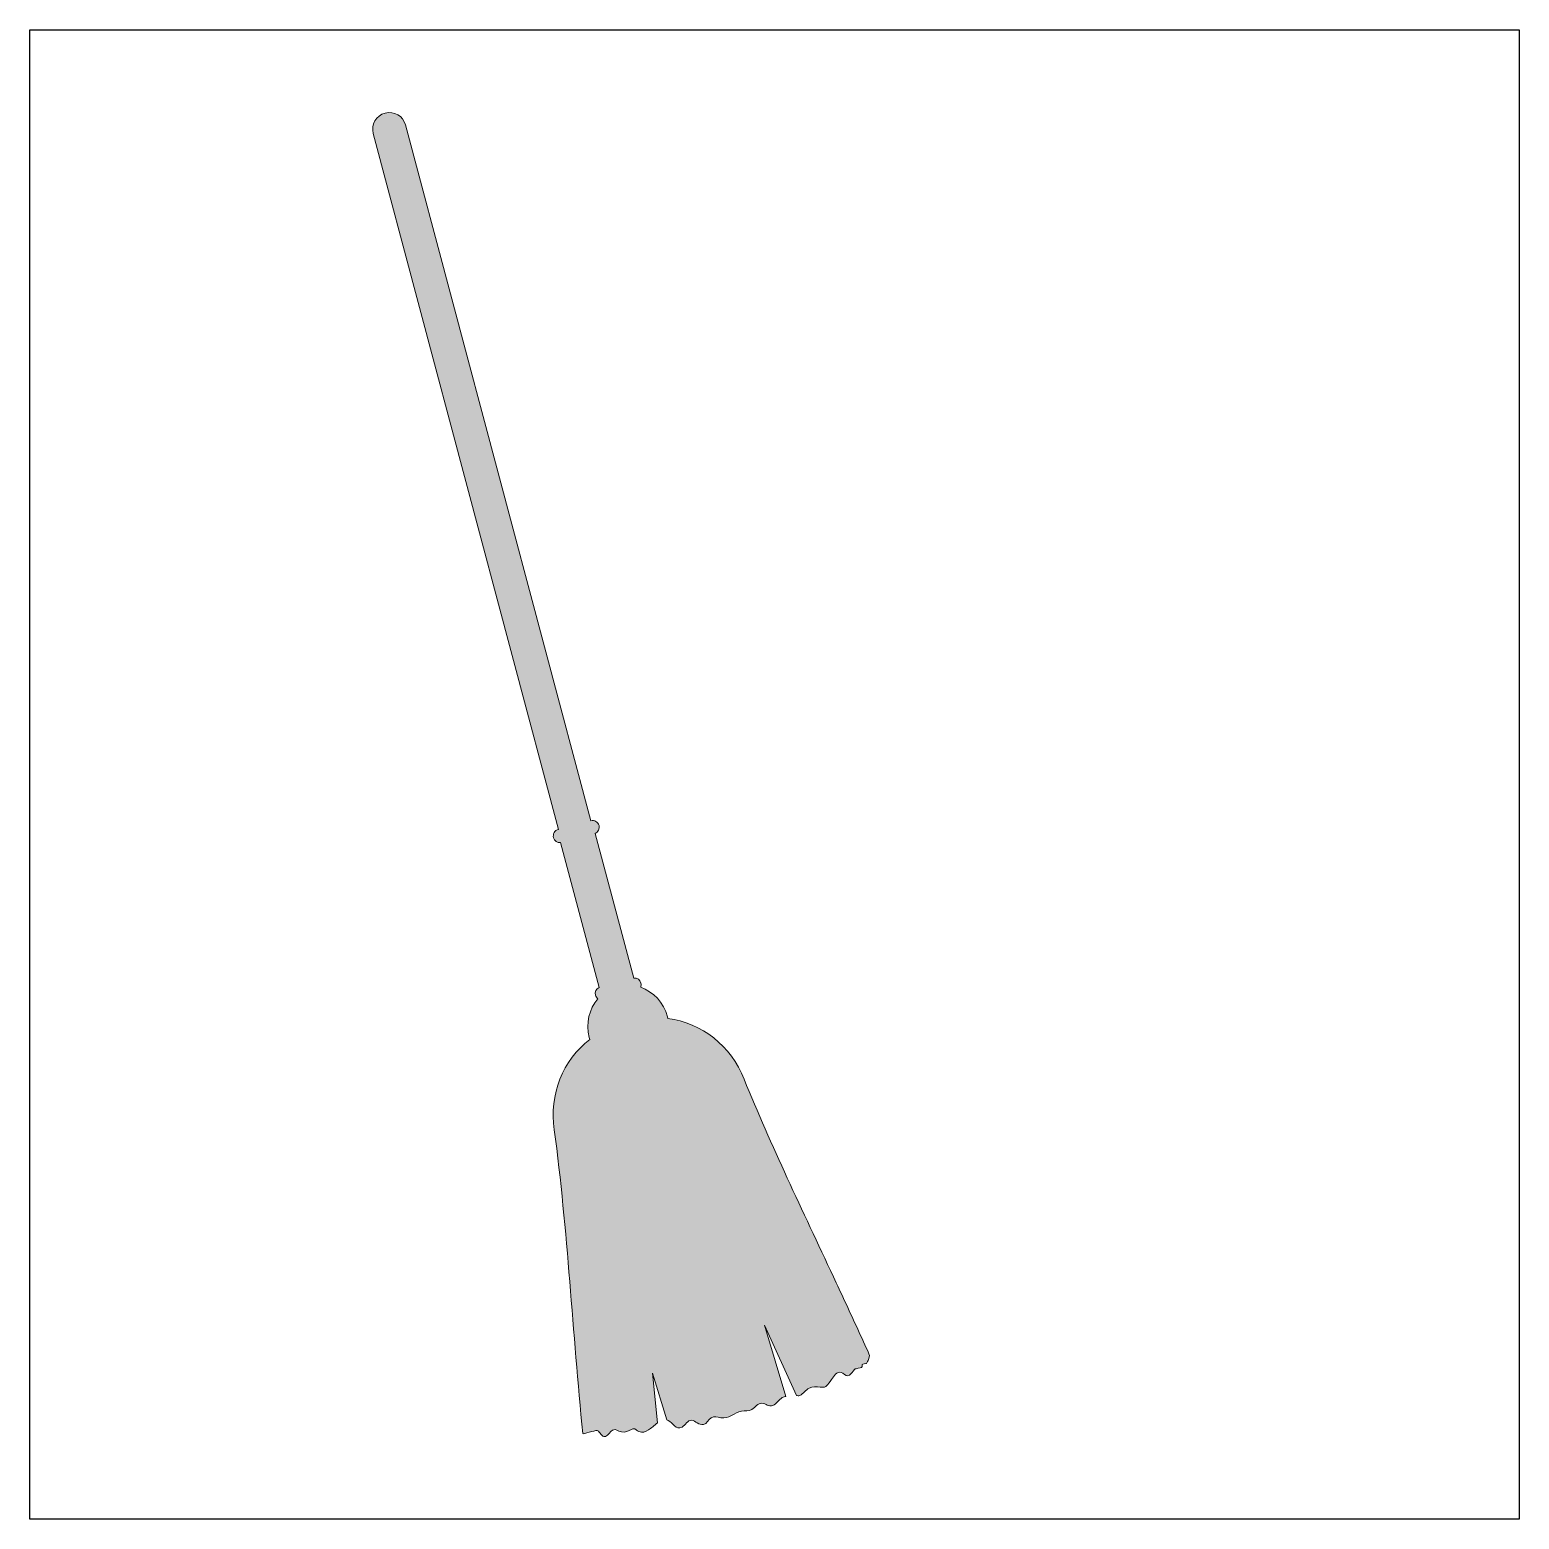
# Model space of a CAD drawing. Header units: inches. Extents: x 0 to 114, y 0 to 114.
import ezdxf

# ---------------------------------------------------------------- set-up
doc = ezdxf.new("R2010")
doc.units = ezdxf.units.IN
doc.header["$MEASUREMENT"] = 0
doc.layers.add('Image Background', color=7, linetype='Continuous')
doc.layers.add('Layer 1', color=7, linetype='Continuous')
picture_1 = doc.add_image_def('image1.png', size_in_pixel=(1350, 1350))

msp = doc.modelspace()

# ---------------------------------------------------------------- hatches: boundary and pattern name
at = {"layer": 'Layer 1', "true_color": 0x00c2d1}
h = msp.add_hatch(color=132, dxfattribs=at)
h.dxf.hatch_style = 2
edge = h.paths.add_edge_path()
edge.add_spline(control_points=[(64.3, 12.91), (64.01, 13.54), (63.72, 14.18), (63.43, 14.81), (62.85, 16.08), (62.26, 17.34), (61.67, 18.6), (60.49, 21.13), (59.29, 23.65), (58.13, 26.18), (56.98, 28.69), (55.86, 31.21), (54.81, 33.77), (53.84, 36.32), (51.55, 38.11), (48.96, 38.42), (48.96, 38.42), (48.93, 38.56), (48.93, 38.56), (48.64, 39.66), (47.85, 40.48), (46.88, 40.82), (46.92, 40.92), (46.93, 41.03), (46.9, 41.14), (46.84, 41.39), (46.61, 41.55), (46.36, 41.52), (46.36, 41.52), (43.4, 52.63), (43.4, 52.63), (43.63, 52.73), (43.75, 52.99), (43.69, 53.23), (43.61, 53.51), (43.33, 53.67), (43.06, 53.6), (43.06, 53.6), (43.05, 53.6), (43.05, 53.6), (43.05, 53.6), (28.83, 107), (28.83, 107), (28.65, 107.68), (27.95, 108.09), (27.27, 107.91), (26.58, 107.72), (26.18, 107.02), (26.36, 106.34), (26.36, 106.34), (40.57, 52.94), (40.57, 52.94), (40.57, 52.94), (40.56, 52.93), (40.56, 52.93), (40.28, 52.86), (40.12, 52.58), (40.19, 52.3), (40.26, 52.06), (40.49, 51.9), (40.74, 51.92), (40.74, 51.92), (43.7, 40.81), (43.7, 40.81), (43.47, 40.71), (43.35, 40.46), (43.41, 40.21), (43.44, 40.1), (43.51, 40.01), (43.59, 39.94), (42.93, 39.17), (42.65, 38.06), (42.94, 36.97), (42.94, 36.97), (42.98, 36.82), (42.98, 36.82), (40.91, 35.26), (39.83, 32.57), (40.25, 29.89), (41.28, 22.14), (41.66, 14.34), (42.44, 6.57), (42.45, 6.5), (43.41, 6.82), (43.5, 6.81), (43.52, 6.81), (43.53, 6.8), (43.55, 6.8), (43.8, 6.72), (43.85, 6.28), (44.17, 6.36), (44.41, 6.42), (44.52, 6.73), (44.73, 6.83), (45.01, 6.97), (45.11, 6.76), (45.41, 6.7), (45.72, 6.64), (45.91, 6.79), (46.17, 6.89), (46.52, 7.02), (46.42, 6.88), (46.74, 6.73), (47.02, 6.61), (47.22, 6.71), (47.48, 6.85), (47.69, 6.97), (47.93, 7.21), (48.17, 7.4), (48.17, 7.4), (47.78, 11.22), (47.78, 11.22), (47.78, 11.22), (48.89, 7.63), (48.89, 7.63), (48.92, 7.62), (48.96, 7.61), (49, 7.58), (49.34, 7.39), (49.59, 6.82), (50.06, 7.07), (50.31, 7.21), (50.47, 7.61), (50.8, 7.59), (51.11, 7.57), (51.33, 7.19), (51.69, 7.27), (51.98, 7.33), (52.07, 7.63), (52.3, 7.78), (52.54, 7.94), (52.72, 7.81), (53.03, 7.79), (53.38, 7.78), (53.56, 7.77), (53.86, 7.96), (54.13, 8.11), (54.32, 8.24), (54.62, 8.29), (54.89, 8.33), (55.16, 8.28), (55.42, 8.43), (55.68, 8.57), (55.86, 8.91), (56.18, 8.9), (56.5, 8.89), (56.69, 8.6), (57.03, 8.73), (57.31, 8.85), (57.48, 9.19), (57.75, 9.34), (57.85, 9.4), (57.94, 9.41), (58.02, 9.41), (58.02, 9.41), (56.37, 14.88), (56.37, 14.88), (56.37, 14.88), (58.83, 9.5), (58.83, 9.5), (58.92, 9.48), (58.98, 9.45), (59.1, 9.5), (59.36, 9.6), (59.55, 9.94), (59.81, 10.06), (60.1, 10.18), (60.36, 10.18), (60.66, 10.14), (61.21, 10.07), (61.2, 10.31), (61.53, 10.72), (61.72, 10.97), (61.91, 11.35), (62.26, 11.27), (62.44, 11.23), (62.58, 10.97), (62.79, 11.01), (62.95, 11.03), (63.08, 11.24), (63.18, 11.36), (63.37, 11.59), (63.28, 11.51), (63.58, 11.59), (63.78, 11.65), (63.92, 11.6), (63.89, 11.88), (63.89, 11.92), (64.18, 11.94), (64.21, 11.96), (64.24, 11.98), (64.34, 12.2), (64.36, 12.25), (64.49, 12.53), (64.45, 12.57), (64.3, 12.91)], knot_values=[0, 0, 0, 0, 1, 1, 1, 2, 2, 2, 3, 3, 3, 4, 4, 4, 5, 5, 5, 6, 6, 6, 7, 7, 7, 8, 8, 8, 9, 9, 9, 10, 10, 10, 11, 11, 11, 12, 12, 12, 13, 13, 13, 14, 14, 14, 15, 15, 15, 16, 16, 16, 17, 17, 17, 18, 18, 18, 19, 19, 19, 20, 20, 20, 21, 21, 21, 22, 22, 22, 23, 23, 23, 24, 24, 24, 25, 25, 25, 26, 26, 26, 27, 27, 27, 28, 28, 28, 29, 29, 29, 30, 30, 30, 31, 31, 31, 32, 32, 32, 33, 33, 33, 34, 34, 34, 35, 35, 35, 36, 36, 36, 37, 37, 37, 38, 38, 38, 39, 39, 39, 40, 40, 40, 41, 41, 41, 42, 42, 42, 43, 43, 43, 44, 44, 44, 45, 45, 45, 46, 46, 46, 47, 47, 47, 48, 48, 48, 49, 49, 49, 50, 50, 50, 51, 51, 51, 52, 52, 52, 53, 53, 53, 54, 54, 54, 55, 55, 55, 56, 56, 56, 57, 57, 57, 58, 58, 58, 59, 59, 59, 60, 60, 60, 61, 61, 61, 62, 62, 62, 63, 63, 63, 64, 64, 64, 65, 65, 65, 65], degree=3, periodic=1)

# ---------------------------------------------------------------- linework, layer by layer
at = {"layer": 'Layer 1', "lineweight": 0}
msp.add_open_spline([(64.3, 12.91), (64.01, 13.54), (63.72, 14.18), (63.43, 14.81), (62.85, 16.08), (62.26, 17.34), (61.67, 18.6), (60.49, 21.13), (59.29, 23.65), (58.13, 26.18), (56.98, 28.69), (55.86, 31.21), (54.81, 33.77), (53.84, 36.32), (51.55, 38.11), (48.96, 38.42), (48.96, 38.42), (48.93, 38.56), (48.93, 38.56), (48.64, 39.66), (47.85, 40.48), (46.88, 40.82), (46.92, 40.92), (46.93, 41.03), (46.9, 41.14), (46.84, 41.39), (46.61, 41.55), (46.36, 41.52), (46.36, 41.52), (43.4, 52.63), (43.4, 52.63), (43.63, 52.73), (43.75, 52.99), (43.69, 53.23), (43.61, 53.51), (43.33, 53.67), (43.06, 53.6), (43.06, 53.6), (43.05, 53.6), (43.05, 53.6), (43.05, 53.6), (28.83, 107), (28.83, 107), (28.65, 107.68), (27.95, 108.09), (27.27, 107.91), (26.58, 107.72), (26.18, 107.02), (26.36, 106.34), (26.36, 106.34), (40.57, 52.94), (40.57, 52.94), (40.57, 52.94), (40.56, 52.93), (40.56, 52.93), (40.28, 52.86), (40.12, 52.58), (40.19, 52.3), (40.26, 52.06), (40.49, 51.9), (40.74, 51.92), (40.74, 51.92), (43.7, 40.81), (43.7, 40.81), (43.47, 40.71), (43.35, 40.46), (43.41, 40.21), (43.44, 40.1), (43.51, 40.01), (43.59, 39.94), (42.93, 39.17), (42.65, 38.06), (42.94, 36.97), (42.94, 36.97), (42.98, 36.82), (42.98, 36.82), (40.91, 35.26), (39.83, 32.57), (40.25, 29.89), (41.28, 22.14), (41.66, 14.34), (42.44, 6.57), (42.45, 6.5), (43.41, 6.82), (43.5, 6.81), (43.52, 6.81), (43.53, 6.8), (43.55, 6.8), (43.8, 6.72), (43.85, 6.28), (44.17, 6.36), (44.41, 6.42), (44.52, 6.73), (44.73, 6.83), (45.01, 6.97), (45.11, 6.76), (45.41, 6.7), (45.72, 6.64), (45.91, 6.79), (46.17, 6.89), (46.52, 7.02), (46.42, 6.88), (46.74, 6.73), (47.02, 6.61), (47.22, 6.71), (47.48, 6.85), (47.69, 6.97), (47.93, 7.21), (48.17, 7.4), (48.17, 7.4), (47.78, 11.22), (47.78, 11.22), (47.78, 11.22), (48.89, 7.63), (48.89, 7.63), (48.92, 7.62), (48.96, 7.61), (49, 7.58), (49.34, 7.39), (49.59, 6.82), (50.06, 7.07), (50.31, 7.21), (50.47, 7.61), (50.8, 7.59), (51.11, 7.57), (51.33, 7.19), (51.69, 7.27), (51.98, 7.33), (52.07, 7.63), (52.3, 7.78), (52.54, 7.94), (52.72, 7.81), (53.03, 7.79), (53.38, 7.78), (53.56, 7.77), (53.86, 7.96), (54.13, 8.11), (54.32, 8.24), (54.62, 8.29), (54.89, 8.33), (55.16, 8.28), (55.42, 8.43), (55.68, 8.57), (55.86, 8.91), (56.18, 8.9), (56.5, 8.89), (56.69, 8.6), (57.03, 8.73), (57.31, 8.85), (57.48, 9.19), (57.75, 9.34), (57.85, 9.4), (57.94, 9.41), (58.02, 9.41), (58.02, 9.41), (56.37, 14.88), (56.37, 14.88), (56.37, 14.88), (58.83, 9.5), (58.83, 9.5), (58.92, 9.48), (58.98, 9.45), (59.1, 9.5), (59.36, 9.6), (59.55, 9.94), (59.81, 10.06), (60.1, 10.18), (60.36, 10.18), (60.66, 10.14), (61.21, 10.07), (61.2, 10.31), (61.53, 10.72), (61.72, 10.97), (61.91, 11.35), (62.26, 11.27), (62.44, 11.23), (62.58, 10.97), (62.79, 11.01), (62.95, 11.03), (63.08, 11.24), (63.18, 11.36), (63.37, 11.59), (63.28, 11.51), (63.58, 11.59), (63.78, 11.65), (63.92, 11.6), (63.89, 11.88), (63.89, 11.92), (64.18, 11.94), (64.21, 11.96), (64.24, 11.98), (64.34, 12.2), (64.36, 12.25), (64.49, 12.53), (64.45, 12.57), (64.3, 12.91)], degree=3, knots=[0, 0, 0, 0, 1, 1, 1, 2, 2, 2, 3, 3, 3, 4, 4, 4, 5, 5, 5, 6, 6, 6, 7, 7, 7, 8, 8, 8, 9, 9, 9, 10, 10, 10, 11, 11, 11, 12, 12, 12, 13, 13, 13, 14, 14, 14, 15, 15, 15, 16, 16, 16, 17, 17, 17, 18, 18, 18, 19, 19, 19, 20, 20, 20, 21, 21, 21, 22, 22, 22, 23, 23, 23, 24, 24, 24, 25, 25, 25, 26, 26, 26, 27, 27, 27, 28, 28, 28, 29, 29, 29, 30, 30, 30, 31, 31, 31, 32, 32, 32, 33, 33, 33, 34, 34, 34, 35, 35, 35, 36, 36, 36, 37, 37, 37, 38, 38, 38, 39, 39, 39, 40, 40, 40, 41, 41, 41, 42, 42, 42, 43, 43, 43, 44, 44, 44, 45, 45, 45, 46, 46, 46, 47, 47, 47, 48, 48, 48, 49, 49, 49, 50, 50, 50, 51, 51, 51, 52, 52, 52, 53, 53, 53, 54, 54, 54, 55, 55, 55, 56, 56, 56, 57, 57, 57, 58, 58, 58, 59, 59, 59, 60, 60, 60, 61, 61, 61, 62, 62, 62, 63, 63, 63, 64, 64, 64, 65, 65, 65, 65], dxfattribs=at)

# ---------------------------------------------------------------- pictures from other files: only their frames are drawn
at = {"layer": 'Image Background'}
image = msp.add_image(picture_1, insert=(0, 0), size_in_units=(114.3, 114.3), dxfattribs=at)

doc.saveas('drawing.dxf')
